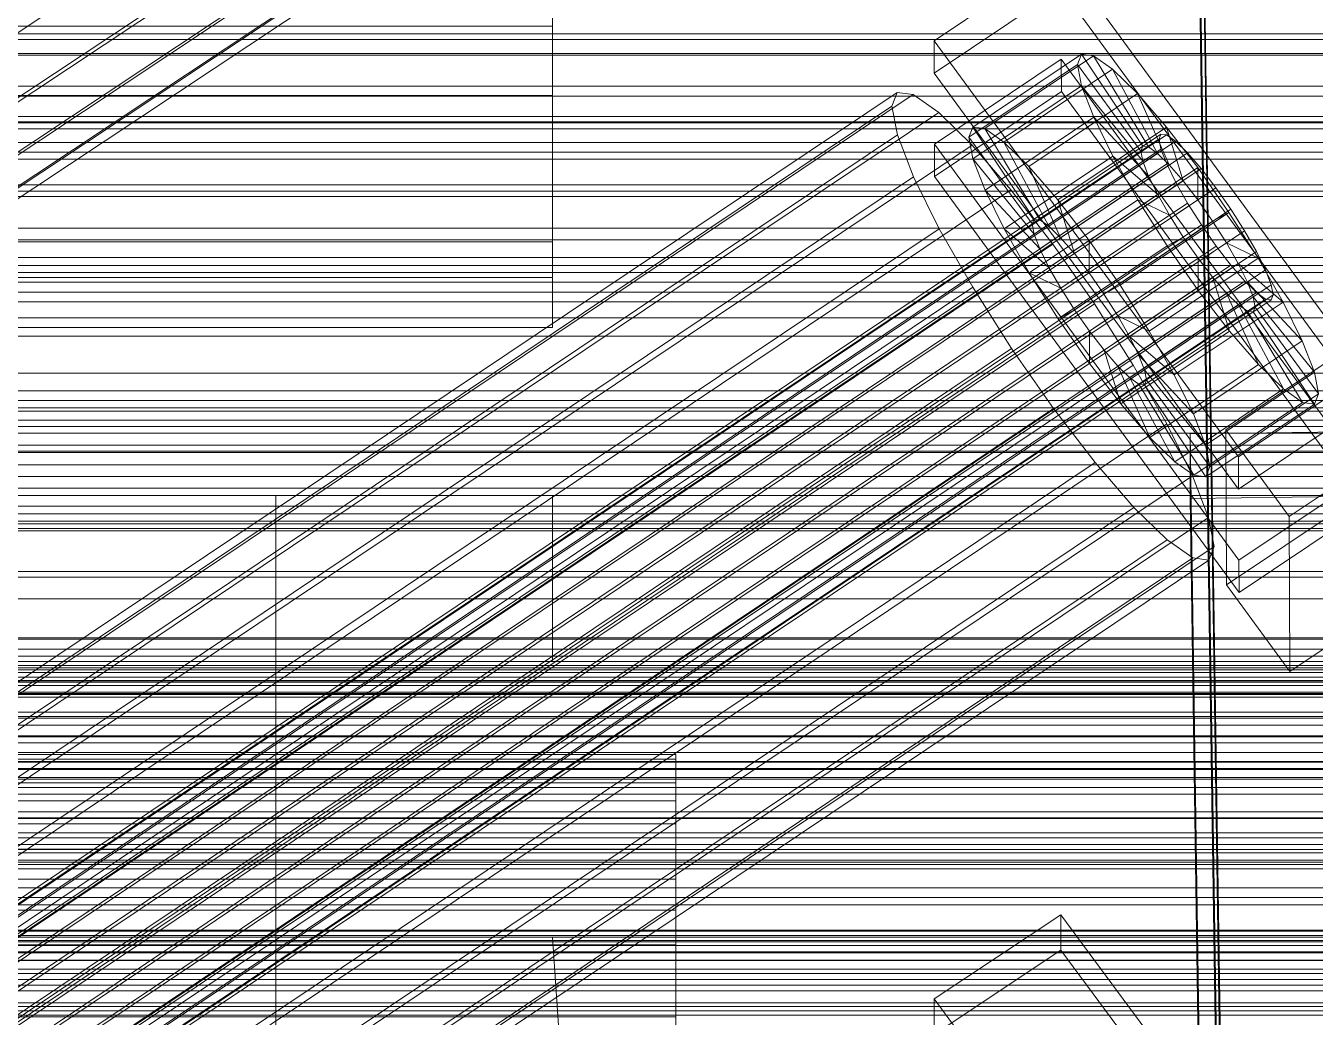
# Model space of a CAD drawing. Header units: millimetres. Extents: x -1970 to 59977, y -50268 to 6837.
# Drawn here: x 252.4 to 369, y -33047.2 to -32957.6 of the extents above; entities that cross this region are included whole.
import ezdxf

# ---------------------------------------------------------------- set-up
doc = ezdxf.new("R2010")
doc.units = ezdxf.units.MM
for name, color, linetype, lineweight in [('frontal_C01', 7, 'Continuous', 0), ('frontal_C02', 7, 'Continuous', 0), ('frontal_C02-briq', 7, 'Continuous', 0), ('frontal_C03', 7, 'Continuous', 0), ('frontal_C03-dry', 7, 'Continuous', 0), ('frontal_mezcladora', 7, 'Continuous', 0), ('frontal_secador', 7, 'Continuous', 0)]:
    doc.layers.add(name, color=color, linetype=linetype, lineweight=lineweight)

msp = doc.modelspace()

# ---------------------------------------------------------------- linework, layer by layer
at = {"layer": 'frontal_C01'}
for p, q in [((360.514, -33081.847), (357.646, -32889.899)), ((164.752, -33015.86), (349.061, -32893.529)), ((173.554, -33015.904), (357.863, -32893.573)), ((360.514, -33088.251), (357.646, -32896.303)), ((168.263, -33019.801), (352.572, -32897.469)), ((175.016, -33019.834), (359.326, -32897.503)), ((171.275, -33022.589), (355.584, -32900.258)), ((175.521, -33022.611), (359.83, -32900.279)), ((173.584, -33024.037), (357.893, -32901.705)), ((175.032, -33024.044), (359.341, -32901.713)), ((-425, -32960.205), (425, -32960.205)), ((-450, -32966.322), (450, -32966.322)), ((-311.15, -33023.41), (311.15, -33023.41)), ((-311.15, -33023.853), (311.15, -33023.853)), ((311.15, -33023.853), (311.15, -33023.41)), ((311.15, -33023.41), (311.15, -33024.695)), ((311.15, -33025.993), (311.15, -33023.853)), ((-311.15, -33024.695), (311.15, -33024.695)), ((311.15, -33024.695), (311.15, -33027.62)), ((-311.15, -33025.993), (311.15, -33025.993)), ((311.15, -33029.684), (311.15, -33025.993)), ((-311.15, -33027.62), (311.15, -33027.62)), ((311.15, -33027.62), (311.15, -33031.985)), ((-450, -33029.217), (450, -33029.217)), ((-311.15, -33029.684), (311.15, -33029.684)), ((311.15, -33034.675), (311.15, -33029.684)), ((-311.15, -33031.985), (311.15, -33031.985)), ((311.15, -33031.985), (311.15, -33037.494)), ((-311.15, -33034.675), (311.15, -33034.675)), ((311.15, -33040.626), (311.15, -33034.675)), ((-311.15, -33037.494), (311.15, -33037.494)), ((311.15, -33037.494), (311.15, -33043.77)), ((334.501, -33045.51), (345.969, -33037.898)), ((345.969, -33037.898), (345.981, -33041.1)), ((345.969, -33037.898), (373.501, -33075.137)), ((-440, -33039.777), (440, -33039.777)), ((-440, -33039.933), (440, -33039.933)), ((-440, -33040.232), (440, -33040.232)), ((-440, -33040.692), (440, -33040.692)), ((-440, -33041.268), (440, -33041.268)), ((311.15, -33040.626), (-311.15, -33040.626)), ((311.15, -33047.131), (311.15, -33040.626)), ((345.981, -33041.1), (334.513, -33048.712)), ((373.513, -33078.339), (345.981, -33041.1)), ((450, -33042.024), (-450, -33042.024)), ((-440, -33042), (440, -33042)), ((-440, -33042.815), (440, -33042.815)), ((-440, -33043.768), (440, -33043.768)), ((-311.15, -33043.77), (311.15, -33043.77)), ((311.15, -33043.77), (311.15, -33050.386)), ((-440, -33044.767), (440, -33044.767)), ((440, -33045.877), (-440, -33045.877)), ((334.513, -33048.712), (334.501, -33045.51)), ((362.033, -33082.749), (334.501, -33045.51)), ((-440, -33046.991), (440, -33046.991)), ((-311.15, -33047.131), (311.15, -33047.131)), ((311.15, -33053.747), (311.15, -33047.131))]:
    msp.add_line(p, q, dxfattribs=at)
at = {"layer": 'frontal_C02'}
for p, q in [((360.514, -33057.42), (357.646, -32863.652)), ((360.514, -33063.265), (357.646, -32869.498)), ((300, -32927.714), (300, -32957.599)), ((300, -32963.86), (300, -32936.569)), ((334.501, -32958.916), (345.969, -32951.233)), ((345.969, -32951.233), (373.501, -32988.826)), ((345.981, -32954.155), (334.513, -32961.839)), ((373.513, -32991.748), (345.981, -32954.155)), ((300, -32957.599), (-300, -32957.599)), ((300, -32957.599), (300, -32977.08)), ((334.513, -32961.839), (334.501, -32958.916)), ((362.033, -32996.509), (334.501, -32958.916)), ((334.539, -32968.269), (346.008, -32960.585)), ((337.64, -32967.638), (347.47, -32961.052)), ((338.005, -32966.708), (347.835, -32960.122)), ((339.088, -32966.855), (348.918, -32960.269)), ((346.008, -32960.585), (346.02, -32963.508)), ((346.008, -32960.585), (373.539, -32998.178)), ((347.835, -32960.122), (347.47, -32961.052)), ((347.47, -32961.052), (353.205, -32968.884)), ((347.47, -32961.052), (347.847, -32962.996)), ((348.918, -32960.269), (347.835, -32960.122)), ((347.835, -32960.122), (353.378, -32968.443)), ((350.645, -32961.484), (348.918, -32960.269)), ((348.918, -32960.269), (353.892, -32968.513)), ((334.513, -32961.839), (362.045, -32999.432)), ((340.816, -32968.07), (350.645, -32961.484)), ((352.899, -32963.683), (350.645, -32961.484)), ((350.645, -32961.484), (354.71, -32969.088)), ((346.02, -32963.508), (334.551, -32971.191)), ((338.017, -32969.582), (347.847, -32962.996)), ((373.551, -33001.101), (346.02, -32963.508)), ((347.847, -32962.996), (353.384, -32969.805)), ((347.847, -32962.996), (348.941, -32965.822)), ((300, -32963.86), (-300, -32963.86)), ((146.872, -33087.061), (331.181, -32963.577)), ((148.32, -33087.258), (332.629, -32963.774)), ((300, -32980.321), (300, -32963.86)), ((331.181, -32963.577), (330.692, -32964.821)), ((332.629, -32963.774), (331.181, -32963.577)), ((334.938, -32965.398), (332.629, -32963.774)), ((343.069, -32970.269), (352.899, -32963.683)), ((355.525, -32966.717), (352.899, -32963.683)), ((352.899, -32963.683), (355.777, -32970.13)), ((146.383, -33088.305), (330.692, -32964.821)), ((150.629, -33088.882), (334.938, -32965.398)), ((330.692, -32964.821), (331.197, -32967.42)), ((337.95, -32968.338), (334.938, -32965.398)), ((339.111, -32972.408), (348.941, -32965.822)), ((348.941, -32965.822), (353.902, -32971.143)), ((348.941, -32965.822), (350.678, -32969.337)), ((337.64, -32967.638), (338.005, -32966.708)), ((343.549, -32975.029), (338.005, -32966.708)), ((338.005, -32966.708), (339.088, -32966.855)), ((344.062, -32975.099), (339.088, -32966.855)), ((339.088, -32966.855), (340.816, -32968.07)), ((345.695, -32973.303), (355.525, -32966.717)), ((358.345, -32970.379), (355.525, -32966.717)), ((355.525, -32966.717), (357.021, -32971.567)), ((141.045, -33111.028), (354.844, -32967.786)), ((141.218, -33110.587), (355.017, -32967.346)), ((141.731, -33110.657), (355.53, -32967.415)), ((142.549, -33111.232), (356.348, -32967.991)), ((146.887, -33090.904), (331.197, -32967.42)), ((331.197, -32967.42), (332.659, -32971.198)), ((343.376, -32975.47), (337.64, -32967.638)), ((338.017, -32969.582), (337.64, -32967.638)), ((344.88, -32975.674), (340.816, -32968.07)), ((340.816, -32968.07), (343.069, -32970.269)), ((355.017, -32967.346), (354.844, -32967.786)), ((354.844, -32967.786), (355.022, -32968.707)), ((355.53, -32967.415), (355.017, -32967.346)), ((356.348, -32967.991), (355.53, -32967.415)), ((357.415, -32969.033), (356.348, -32967.991)), ((141.224, -33111.949), (355.022, -32968.707)), ((143.617, -33112.274), (357.415, -32969.033)), ((153.641, -33091.822), (337.95, -32968.338)), ((334.551, -32971.191), (334.539, -32968.269)), ((362.071, -33005.862), (334.539, -32968.269)), ((341.461, -32972.394), (337.95, -32968.338)), ((340.848, -32975.923), (350.678, -32969.337)), ((353.205, -32968.884), (343.376, -32975.47)), ((353.378, -32968.443), (343.549, -32975.029)), ((353.892, -32968.513), (344.062, -32975.099)), ((354.71, -32969.088), (344.88, -32975.674)), ((350.678, -32969.337), (354.725, -32972.808)), ((350.678, -32969.337), (352.938, -32973.301)), ((353.205, -32968.884), (353.378, -32968.443)), ((353.384, -32969.805), (353.205, -32968.884)), ((353.378, -32968.443), (353.892, -32968.513)), ((353.892, -32968.513), (354.71, -32969.088)), ((354.71, -32969.088), (355.777, -32970.13)), ((355.022, -32968.707), (355.541, -32970.046)), ((358.659, -32970.47), (357.415, -32969.033)), ((141.742, -33113.287), (355.541, -32970.046)), ((144.861, -33113.711), (358.659, -32970.47)), ((343.554, -32976.391), (338.017, -32969.582)), ((339.111, -32972.408), (338.017, -32969.582)), ((345.947, -32976.716), (343.069, -32970.269)), ((343.069, -32970.269), (345.695, -32973.303)), ((353.384, -32969.805), (343.554, -32976.391)), ((355.777, -32970.13), (345.947, -32976.716)), ((358.345, -32970.379), (348.515, -32976.965)), ((353.902, -32971.143), (353.384, -32969.805)), ((355.541, -32970.046), (356.363, -32971.711)), ((355.777, -32970.13), (357.021, -32971.567)), ((358.357, -32973.302), (358.345, -32970.379)), ((361.166, -32974.42), (358.345, -32970.379)), ((359.995, -32972.204), (358.659, -32970.47)), ((142.565, -33114.952), (356.363, -32971.711)), ((148.35, -33094.682), (332.659, -32971.198)), ((332.659, -32971.198), (334.981, -32975.896)), ((334.551, -32971.191), (362.083, -33008.784)), ((353.902, -32971.143), (344.073, -32977.729)), ((357.021, -32971.567), (347.191, -32978.153)), ((354.725, -32972.808), (353.902, -32971.143)), ((356.363, -32971.711), (357.434, -32973.589)), ((357.021, -32971.567), (358.357, -32973.302)), ((359.995, -32972.204), (146.196, -33115.446)), ((157.152, -33095.878), (341.461, -32972.394)), ((344.073, -32977.729), (339.111, -32972.408)), ((340.848, -32975.923), (339.111, -32972.408)), ((345.231, -32977.29), (341.461, -32972.394)), ((354.725, -32972.808), (344.895, -32979.394)), ((355.796, -32974.686), (354.725, -32972.808)), ((361.332, -32974.118), (359.995, -32972.204)), ((143.635, -33116.83), (357.434, -32973.589)), ((343.108, -32979.887), (352.938, -32973.301)), ((347.191, -32978.153), (345.695, -32973.303)), ((345.695, -32973.303), (348.515, -32976.965)), ((348.527, -32979.888), (358.357, -32973.302)), ((352.938, -32973.301), (355.796, -32974.686)), ((352.938, -32973.301), (355.569, -32977.445)), ((357.434, -32973.589), (358.68, -32975.551)), ((358.357, -32973.302), (359.693, -32975.216)), ((147.533, -33117.36), (361.332, -32974.118)), ((343.549, -32975.029), (343.376, -32975.47)), ((344.062, -32975.099), (343.549, -32975.029)), ((344.88, -32975.674), (344.062, -32975.099)), ((355.796, -32974.686), (345.966, -32981.272)), ((359.693, -32975.216), (349.863, -32981.802)), ((351.336, -32981.006), (361.166, -32974.42)), ((357.042, -32976.649), (355.796, -32974.686)), ((361.166, -32974.42), (359.693, -32975.216)), ((359.693, -32975.216), (360.939, -32977.179)), ((363.797, -32978.564), (361.166, -32974.42)), ((362.578, -32976.081), (361.332, -32974.118)), ((144.881, -33118.793), (358.68, -32975.551)), ((148.779, -33119.323), (362.578, -32976.081)), ((150.672, -33099.38), (334.981, -32975.896)), ((334.981, -32975.896), (338.003, -32981.196)), ((344.895, -32979.394), (340.848, -32975.923)), ((343.108, -32979.887), (340.848, -32975.923)), ((343.376, -32975.47), (343.554, -32976.391)), ((345.947, -32976.716), (344.88, -32975.674)), ((358.68, -32975.551), (360.017, -32977.465)), ((363.648, -32977.959), (362.578, -32976.081)), ((300, -32977.08), (-300, -32977.08)), ((146.218, -33120.707), (360.017, -32977.465)), ((345.231, -32977.29), (160.922, -33100.774)), ((300, -32977.08), (300, -32984.83)), ((343.554, -32976.391), (344.073, -32977.729)), ((349.002, -32982.692), (345.231, -32977.29)), ((345.739, -32984.031), (355.569, -32977.445)), ((347.191, -32978.153), (345.947, -32976.716)), ((357.042, -32976.649), (347.212, -32983.235)), ((348.515, -32976.965), (348.527, -32979.888)), ((348.515, -32976.965), (351.336, -32981.006)), ((360.939, -32977.179), (351.109, -32983.765)), ((355.569, -32977.445), (357.042, -32976.649)), ((355.569, -32977.445), (358.39, -32981.486)), ((358.378, -32978.563), (357.042, -32976.649)), ((360.017, -32977.465), (361.352, -32979.2)), ((363.797, -32978.564), (360.939, -32977.179)), ((360.939, -32977.179), (362.01, -32979.057)), ((149.85, -33121.2), (363.648, -32977.959)), ((344.073, -32977.729), (344.895, -32979.394)), ((348.527, -32979.888), (347.191, -32978.153)), ((358.378, -32978.563), (348.548, -32985.149)), ((353.967, -32985.15), (363.797, -32978.564)), ((358.39, -32981.486), (358.378, -32978.563)), ((359.714, -32980.298), (358.378, -32978.563)), ((364.471, -32979.624), (363.648, -32977.959)), ((366.057, -32982.528), (363.797, -32978.564)), ((147.554, -33122.441), (361.352, -32979.2)), ((150.672, -33122.865), (364.471, -32979.624)), ((344.895, -32979.394), (345.966, -32981.272)), ((362.01, -32979.057), (352.18, -32985.643)), ((361.352, -32979.2), (362.596, -32980.637)), ((366.057, -32982.528), (362.01, -32979.057)), ((362.01, -32979.057), (362.833, -32980.722)), ((364.989, -32980.963), (364.471, -32979.624)), ((300, -32980.321), (-300, -32980.321)), ((148.798, -33123.879), (362.596, -32980.637)), ((151.191, -33124.204), (364.989, -32980.963)), ((300, -32984.83), (300, -32980.321)), ((345.966, -32981.272), (343.108, -32979.887)), ((345.739, -32984.031), (343.108, -32979.887)), ((349.863, -32981.802), (348.527, -32979.888)), ((349.863, -32981.802), (351.336, -32981.006)), ((359.714, -32980.298), (349.884, -32986.883)), ((351.336, -32981.006), (353.967, -32985.15)), ((362.833, -32980.722), (353.003, -32987.307)), ((361.21, -32985.148), (359.714, -32980.298)), ((360.958, -32981.735), (359.714, -32980.298)), ((362.596, -32980.637), (363.664, -32981.679)), ((367.794, -32986.043), (362.833, -32980.722)), ((362.833, -32980.722), (363.351, -32982.06)), ((365.168, -32981.884), (364.989, -32980.963)), ((149.865, -33124.92), (363.664, -32981.679)), ((151.369, -33125.125), (365.168, -32981.884)), ((153.694, -33104.68), (338.003, -32981.196)), ((338.003, -32981.196), (341.52, -32986.736)), ((345.966, -32981.272), (347.212, -32983.235)), ((348.56, -32988.071), (358.39, -32981.486)), ((351.109, -32983.765), (349.863, -32981.802)), ((360.958, -32981.735), (351.128, -32988.321)), ((363.351, -32982.06), (353.521, -32988.646)), ((358.39, -32981.486), (361.21, -32985.148)), ((363.836, -32988.182), (360.958, -32981.735)), ((362.025, -32982.777), (360.958, -32981.735)), ((368.888, -32988.869), (363.351, -32982.06)), ((363.351, -32982.06), (363.53, -32982.981)), ((363.664, -32981.679), (364.482, -32982.254)), ((364.995, -32982.324), (365.168, -32981.884)), ((150.683, -33125.496), (364.482, -32982.254)), ((151.196, -33125.566), (364.995, -32982.324)), ((164.693, -33106.176), (349.002, -32982.692)), ((347.212, -32983.235), (345.739, -32984.031)), ((347.212, -32983.235), (348.548, -32985.149)), ((352.519, -32988.231), (349.002, -32982.692)), ((362.025, -32982.777), (352.196, -32989.362)), ((362.843, -32983.352), (353.014, -32989.938)), ((363.53, -32982.981), (353.7, -32989.567)), ((356.228, -32989.114), (366.057, -32982.528)), ((366.09, -32990.381), (362.025, -32982.777)), ((362.843, -32983.352), (362.025, -32982.777)), ((367.817, -32991.596), (362.843, -32983.352)), ((363.357, -32983.422), (362.843, -32983.352)), ((363.53, -32982.981), (363.357, -32983.422)), ((369.265, -32990.813), (363.53, -32982.981)), ((364.482, -32982.254), (364.995, -32982.324)), ((367.794, -32986.043), (366.057, -32982.528)), ((348.56, -32988.071), (345.739, -32984.031)), ((352.18, -32985.643), (351.109, -32983.765)), ((351.109, -32983.765), (353.967, -32985.15)), ((363.357, -32983.422), (353.527, -32990.008)), ((368.9, -32991.743), (363.357, -32983.422)), ((300, -32984.83), (-300, -32984.83)), ((348.548, -32985.149), (348.56, -32988.071)), ((348.548, -32985.149), (349.884, -32986.883)), ((351.38, -32991.734), (361.21, -32985.148)), ((353.003, -32987.307), (352.18, -32985.643)), ((352.18, -32985.643), (356.228, -32989.114)), ((353.967, -32985.15), (356.228, -32989.114)), ((361.21, -32985.148), (363.836, -32988.182)), ((157.211, -33110.219), (341.52, -32986.736)), ((341.52, -32986.736), (345.291, -32992.137)), ((357.964, -32992.629), (367.794, -32986.043)), ((360.882, -32994.066), (372.35, -32986.383)), ((368.888, -32988.869), (367.794, -32986.043)), ((349.884, -32986.883), (351.38, -32991.734)), ((349.884, -32986.883), (351.128, -32988.321)), ((353.521, -32988.646), (353.003, -32987.307)), ((353.003, -32987.307), (357.964, -32992.629)), ((168.21, -33111.715), (352.519, -32988.231)), ((351.38, -32991.734), (348.56, -32988.071)), ((351.128, -32988.321), (354.006, -32994.768)), ((351.128, -32988.321), (352.196, -32989.362)), ((355.541, -32993.531), (352.519, -32988.231)), ((353.7, -32989.567), (353.521, -32988.646)), ((353.521, -32988.646), (359.058, -32995.455)), ((354.006, -32994.768), (363.836, -32988.182)), ((356.228, -32989.114), (357.964, -32992.629)), ((359.058, -32995.455), (368.888, -32988.869)), ((373.501, -32988.826), (362.033, -32996.509)), ((363.836, -32988.182), (366.09, -32990.381)), ((369.265, -32990.813), (368.888, -32988.869)), ((352.196, -32989.362), (356.26, -32996.967)), ((352.196, -32989.362), (353.014, -32989.938)), ((353.014, -32989.938), (357.987, -32998.182)), ((353.014, -32989.938), (353.527, -32990.008)), ((353.527, -32990.008), (353.7, -32989.567)), ((353.527, -32990.008), (359.07, -32998.329)), ((353.7, -32989.567), (359.436, -32997.399)), ((356.26, -32996.967), (366.09, -32990.381)), ((359.436, -32997.399), (369.265, -32990.813)), ((366.09, -32990.381), (367.817, -32991.596)), ((368.9, -32991.743), (369.265, -32990.813)), ((160.982, -33115.621), (345.291, -32992.137)), ((345.291, -32992.137), (349.061, -32997.033)), ((354.006, -32994.768), (351.38, -32991.734)), ((357.964, -32992.629), (359.058, -32995.455)), ((357.987, -32998.182), (367.817, -32991.596)), ((359.07, -32998.329), (368.9, -32991.743)), ((362.045, -32999.432), (373.513, -32991.748)), ((367.817, -32991.596), (368.9, -32991.743)), ((171.232, -33117.015), (355.541, -32993.531)), ((357.863, -32998.23), (355.541, -32993.531)), ((356.26, -32996.967), (354.006, -32994.768)), ((357.646, -32994.438), (375.644, -32994.194)), ((357.646, -33000.283), (357.646, -32994.438)), ((360.514, -33188.205), (357.646, -32994.438)), ((360.939, -33008.095), (360.882, -32994.066)), ((366.618, -33001.898), (360.882, -32994.066)), ((378.086, -32994.214), (366.618, -33001.898)), ((359.058, -32995.455), (359.436, -32997.399)), ((164.752, -33120.517), (349.061, -32997.033)), ((349.061, -32997.033), (352.572, -33001.089)), ((357.987, -32998.182), (356.26, -32996.967)), ((362.033, -32996.509), (362.045, -32999.432)), ((173.554, -33121.714), (357.863, -32998.23)), ((359.326, -33002.007), (357.863, -32998.23)), ((359.07, -32998.329), (357.987, -32998.182)), ((359.436, -32997.399), (359.07, -32998.329)), ((373.539, -32998.178), (362.071, -33005.862)), ((375.644, -33000.04), (357.646, -33000.283)), ((360.514, -33194.05), (357.646, -33000.283)), ((372.408, -33000.411), (360.939, -33008.095)), ((168.263, -33124.573), (352.572, -33001.089)), ((175.016, -33125.491), (359.326, -33002.007)), ((352.572, -33001.089), (355.584, -33004.029)), ((359.83, -33004.607), (359.326, -33002.007)), ((362.083, -33008.784), (373.551, -33001.101)), ((366.618, -33001.898), (366.675, -33015.927)), ((171.275, -33127.513), (355.584, -33004.029)), ((355.584, -33004.029), (357.893, -33005.653)), ((175.521, -33128.09), (359.83, -33004.607)), ((359.341, -33005.85), (359.83, -33004.607)), ((173.584, -33129.137), (357.893, -33005.653)), ((175.032, -33129.334), (359.341, -33005.85)), ((357.893, -33005.653), (359.341, -33005.85)), ((362.071, -33005.862), (362.083, -33008.784)), ((360.939, -33008.095), (366.675, -33015.927)), ((366.675, -33015.927), (378.143, -33008.243))]:
    msp.add_line(p, q, dxfattribs=at)
at = {"layer": 'frontal_C02-briq'}
for p, q in [((-300, -33039.939), (300, -33039.939)), ((300, -33039.939), (320, -33332.75))]:
    msp.add_line(p, q, dxfattribs=at)
at = {"layer": 'frontal_C03'}
for p, q in [((1250, -32958.286), (-1250, -32958.286)), ((-1250, -32958.792), (1250, -32958.792)), ((-1250, -32960.059), (1250, -32960.059)), ((-1250, -32963.011), (1250, -32963.011)), ((-1250, -32963.907), (1250, -32963.907)), ((-1250, -32965.763), (1250, -32965.763)), ((-1250, -32966.227), (1250, -32966.227)), ((-1250, -32966.86), (1250, -32966.86)), ((1250, -32968.092), (-1250, -32968.092)), ((1250, -32968.974), (-1250, -32968.974)), ((1250, -32969.627), (-1250, -32969.627)), ((1250, -32971.935), (-1250, -32971.935)), ((-1250, -32972.992), (1250, -32972.992)), ((1250, -32975.844), (-1250, -32975.844)), ((1250, -32976.902), (-1250, -32976.902)), ((1250, -32979.209), (-1250, -32979.209)), ((1250, -32979.862), (-1250, -32979.862)), ((1250, -32980.744), (-1250, -32980.744)), ((1530, -32983.942), (-1530, -32983.942)), ((1530, -32988.942), (-1530, -32988.942)), ((1250, -32990.55), (-1250, -32990.55)), ((1250, -32991.431), (-1250, -32991.431)), ((1250, -32992.085), (-1250, -32992.085)), ((-1250, -32992.392), (1250, -32992.392)), ((-1250, -32993.19), (1250, -32993.19)), ((-1250, -32993.774), (1250, -32993.774)), ((1250, -32994.392), (-1250, -32994.392)), ((-1250, -32995.45), (1250, -32995.45)), ((-1250, -32996.112), (1250, -32996.112)), ((-1250, -32997.242), (1250, -32997.242)), ((1250, -32998.302), (-1250, -32998.302)), ((1250, -32999.359), (-1250, -32999.359)), ((-1250, -33000.961), (1250, -33000.961)), ((1250, -33001.667), (-1250, -33001.667)), ((1250, -33002.32), (-1250, -33002.32)), ((-1250, -33002.558), (1250, -33002.558)), ((1250, -33003.201), (-1250, -33003.201)), ((-1250, -33007.405), (1250, -33007.405)), ((-1250, -33009.36), (1250, -33009.36)), ((1250, -33013.008), (-1250, -33013.008)), ((1250, -33013.889), (-1250, -33013.889)), ((1250, -33014.543), (-1250, -33014.543)), ((-1268, -33015.378), (1268, -33015.378)), ((-1268, -33015.602), (1268, -33015.602)), ((-1268, -33015.767), (1268, -33015.767)), ((-1250, -33015.005), (1250, -33015.005)), ((-1268, -33016.424), (1268, -33016.424)), ((-1268, -33016.742), (1268, -33016.742)), ((1250, -33016.85), (-1250, -33016.85)), ((1250, -33017.186), (-1250, -33017.186)), ((-1268, -33017.788), (1268, -33017.788)), ((-1268, -33018.237), (1268, -33018.237)), ((-1250, -33017.907), (1250, -33017.907)), ((-1268, -33019.6), (1268, -33019.6)), ((-1268, -33020.15), (1268, -33020.15)), ((-1268, -33021.738), (1268, -33021.738)), ((1250, -33020.759), (-1250, -33020.759)), ((1250, -33021.817), (-1250, -33021.817)), ((1268, -33022.351), (-1268, -33022.351)), ((-1268, -33024.055), (1268, -33024.055)), ((-1250, -33023.243), (1250, -33023.243)), ((1250, -33024.124), (-1250, -33024.124)), ((-1268, -33024.69), (1268, -33024.69)), ((1250, -33024.778), (-1250, -33024.778)), ((-1268, -33026.394), (1268, -33026.394)), ((-1250, -33025.502), (1250, -33025.502)), ((1250, -33025.659), (-1250, -33025.659)), ((-1268, -33027.007), (1268, -33027.007)), ((-1268, -33028.595), (1268, -33028.595)), ((-1268, -33029.145), (1268, -33029.145)), ((-1268, -33030.508), (1268, -33030.508)), ((-1268, -33030.957), (1268, -33030.957)), ((-1268, -33032.003), (1268, -33032.003)), ((-1268, -33032.321), (1268, -33032.321)), ((-1250, -33031.559), (1250, -33031.559)), ((-1268, -33032.978), (1268, -33032.978)), ((-1268, -33033.143), (1268, -33033.143)), ((-1268, -33033.367), (1268, -33033.367)), ((-1250, -33033.74), (1250, -33033.74)), ((1250, -33035.465), (-1250, -33035.465)), ((1250, -33036.347), (-1250, -33036.347)), ((1250, -33037), (-1250, -33037)), ((1250, -33039.308), (-1250, -33039.308)), ((-1250, -33039.385), (1250, -33039.385)), ((-1250, -33040.365), (1250, -33040.365)), ((-1250, -33041.34), (1250, -33041.34)), ((1250, -33043.217), (-1250, -33043.217)), ((1250, -33044.274), (-1250, -33044.274)), ((-1250, -33046.187), (1250, -33046.187)), ((1250, -33046.582), (-1250, -33046.582))]:
    msp.add_line(p, q, dxfattribs=at)
at = {"layer": 'frontal_C03-dry'}
for p, q in [((-1250, -32972.5), (1250, -32972.5)), ((1250, -32978.5), (-1250, -32978.5)), ((1290, -32981.625), (-1290, -32981.625)), ((1250, -32982.5), (-1250, -32982.5)), ((-1290, -32985.625), (1290, -32985.625)), ((-1250, -33006.875), (1250, -33006.875)), ((1250, -33012.875), (-1250, -33012.875)), ((1290, -33016), (-1290, -33016)), ((1250, -33016.875), (-1250, -33016.875)), ((-1290, -33020), (1290, -33020)), ((-1250, -33041.25), (1250, -33041.25))]:
    msp.add_line(p, q, dxfattribs=at)
at = {"layer": 'frontal_mezcladora'}
for p, q in [((-275, -33000), (275, -33000)), ((275, -33000), (300, -33000)), ((275, -33015), (275, -33000)), ((300, -33015), (300, -33000)), ((275, -33015), (-275, -33015)), ((275, -33050), (275, -33015)), ((275, -33015), (300, -33015))]:
    msp.add_line(p, q, dxfattribs=at)
at = {"layer": 'frontal_secador'}
for p, q in [((1300, -32996), (-1300, -32996)), ((-1400, -33000), (1400, -33000)), ((-1380, -33000), (1380, -33000)), ((-1300, -33000), (1300, -33000)), ((-1380, -33003), (1380, -33003)), ((-1300, -33016), (1300, -33016)), ((-1265, -33015), (1265, -33015)), ((-1265, -33018), (1265, -33018)), ((1300, -33020), (-1300, -33020))]:
    msp.add_line(p, q, dxfattribs=at)

doc.saveas('drawing.dxf')
